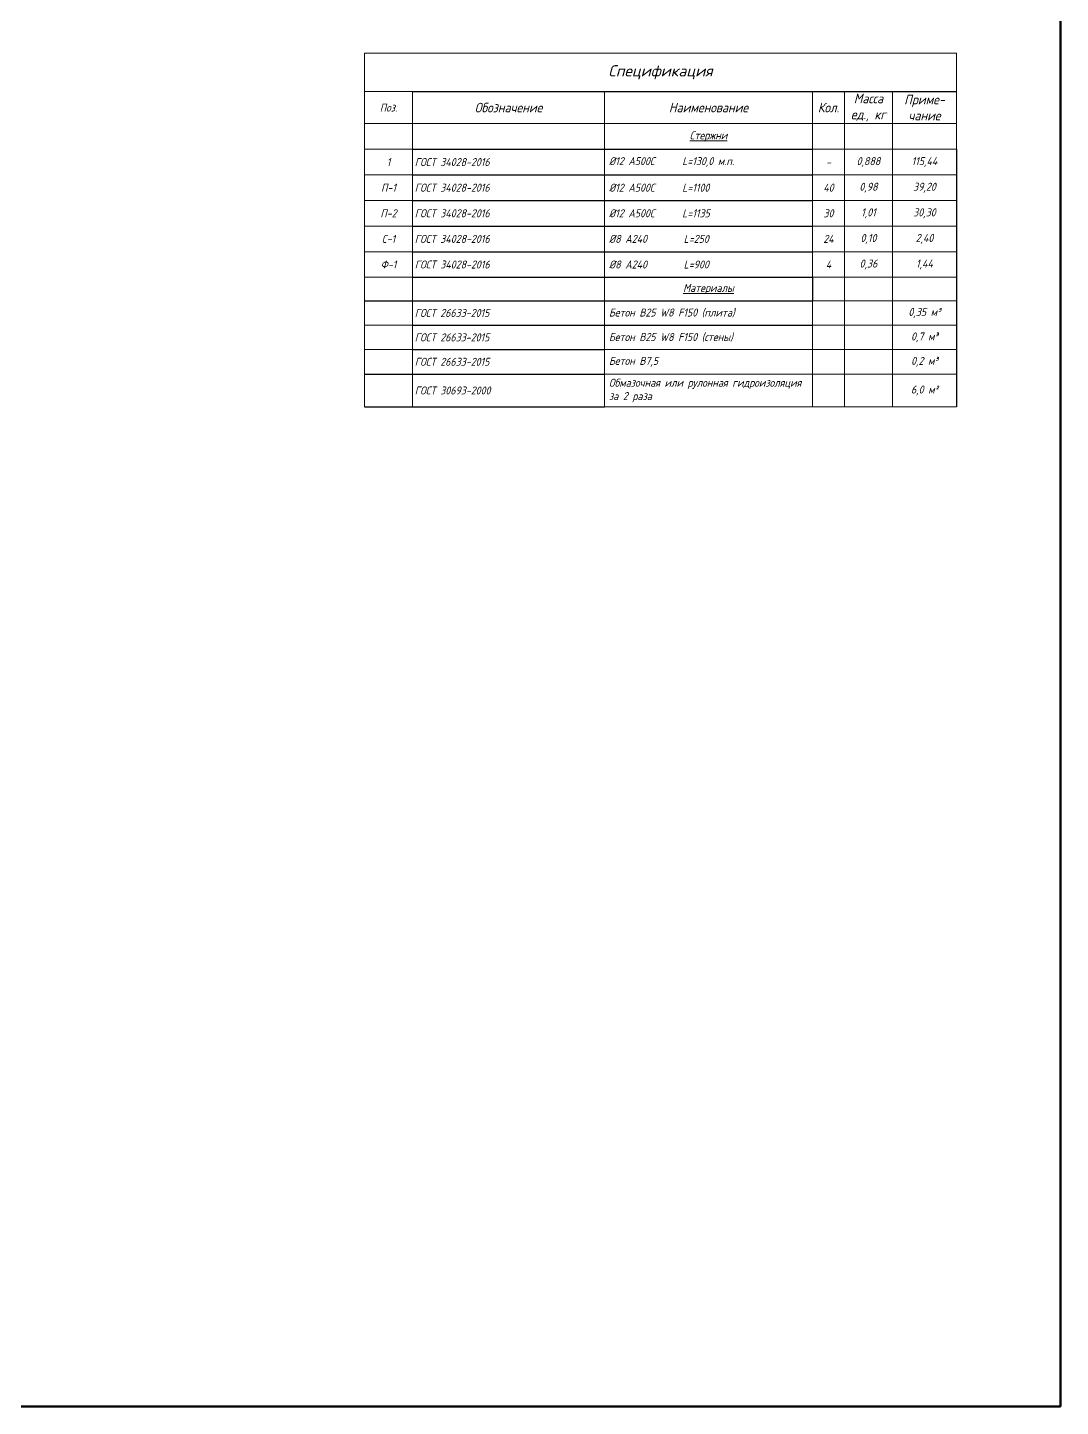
# Model space of a CAD drawing. Header units: millimetres. Extents: x 504091 to 2165846, y 135022 to 442887.
# Drawn here: x 1615269 to 1647549, y 202751 to 245822 of the extents above; entities that cross this region are included whole.
import ezdxf

# ---------------------------------------------------------------- set-up
doc = ezdxf.new("R2010")
doc.units = ezdxf.units.MM
doc.layers.get('Defpoints').update_dxf_attribs({"color": 255})
doc.layers.add('Размеры (линейные)', color=154, linetype='Continuous', lineweight=9)
doc.layers.add('Размеры КР', color=164, linetype='Continuous', lineweight=9)
doc.styles.add('GOST 2.304_new', font='isocpeur.ttf', dxfattribs={"width": 0.9, "oblique": 15})

# ---------------------------------------------------------------- blocks, each defined once
blk = doc.blocks.new('*T5086')
at = {"layer": 'Defpoints', "color": 8, "linetype": 'ByBlock', "lineweight": 0, "transparency": 16777216}
for p, q in [((0, 0), (18500, 0)), ((0, 0), (0, -1200)), ((18500, 0), (18500, -1200))]:
    blk.add_line(p, q, dxfattribs=at)
at = {"layer": 'Размеры (линейные)', "color": 0, "linetype": 'ByBlock', "transparency": 16777216}
for p, q in [((0, -1200), (1500, -1200)), ((0, -1200), (0, -11052)), ((1500, -1200), (1500, -11052)), ((7500, -1200), (7500, -11052)), ((14000, -1200), (14000, -7004)), ((15000, -1200), (15000, -11052)), ((16500, -1200), (16500, -11052)), ((18500, -1200), (18500, -3004)), ((0, -2204), (18500, -2204)), ((0, -3004), (1500, -3004)), ((14000, -3004), (18500, -3004)), ((0, -3804), (1500, -3804)), ((14000, -3804), (18500, -3804)), ((0, -4604), (1500, -4604)), ((14000, -4604), (18500, -4604)), ((0, -5404), (1500, -5404)), ((14000, -5404), (18500, -5404)), ((0, -6204), (1500, -6204)), ((14000, -6204), (18500, -6204)), ((0, -7004), (1500, -7004)), ((14000, -7004), (18500, -7004)), ((14000, -7736), (18500, -7736)), ((14000, -7736), (14000, -11052)), ((0, -8499), (1500, -8499)), ((14000, -8499), (18500, -8499)), ((0, -9262), (1500, -9262)), ((7500, -9262), (18500, -9262)), ((7500, -10025), (18500, -10025)), ((7500, -11052), (18500, -11052))]:
    blk.add_line(p, q, dxfattribs=at)
at = {"layer": 'Размеры (линейные)', "color": 0, "linetype": 'ByBlock', "lineweight": -2, "transparency": 16777216}
for p, q in [((1500, -1200), (18500, -1200)), ((1500, -3004), (14000, -3004)), ((18500, -3004), (18500, -11052)), ((1500, -3804), (14000, -3804)), ((1500, -4604), (14000, -4604)), ((1500, -5404), (14000, -5404)), ((1500, -6204), (14000, -6204)), ((1500, -7004), (14000, -7004)), ((14000, -7004), (14000, -7736)), ((0, -7736), (14000, -7736)), ((1500, -8499), (14000, -8499)), ((1500, -9262), (7500, -9262)), ((0, -10025), (7500, -10025)), ((0, -11052), (7500, -11052))]:
    blk.add_line(p, q, dxfattribs=at)
at = {"layer": 'Размеры (линейные)', "color": 0, "transparency": 16777216, "style": 'GOST 2.304_new'}
for s, insert, char_height, width, attachment_point in [('{\\W1;Спецификация }', (9250, -600), 350, 18220, 5), ('Масса\\Pед., кг', (15750, -1702), 300, 1220, 5), ('Поз.', (750, -1702), 250, 1220, 5), ('Обозначение', (4500, -1702), 300, 5720, 5), ('Наименование', (10750, -1702), 300, 6220, 5), ('Кол.', (14500, -1702), 300, 720, 5), ('Приме-\\Pчание', (17500, -1702), 300, 1720, 5), ('{\\LСтержни}', (10750, -2604), 250, 6220, 5), ('1', (750, -3404), 250, 1360, 5), ('ГОСТ 34028-2016', (1570, -3404), 250, 5860, 4), ('%%C12 А500С      L=130,0 м.п.', (7640, -3404), 250, 6220, 4), ('-', (14500, -3404), 250, 860, 5), ('0,888', (15750, -3404), 250, 1360, 5), ('115,44', (17500, -3404), 250, 1860, 5), ('П-1', (750, -4204), 250, 1360, 5), ('ГОСТ 34028-2016', (1570, -4204), 250, 5860, 4), ('%%C12 А500С      L=1100', (7640, -4204), 250, 6220, 4), ('40', (14500, -4204), 250, 860, 5), ('0,98', (15750, -4204), 250, 1360, 5), ('39,20', (17500, -4204), 250, 1860, 5), ('П-2', (750, -5004), 250, 1360, 5), ('ГОСТ 34028-2016', (1570, -5004), 250, 5860, 4), ('%%C12 А500С      L=1135', (7640, -5004), 250, 6220, 4), ('30', (14500, -5004), 250, 860, 5), ('1,01', (15750, -5004), 250, 1360, 5), ('30,30', (17500, -5004), 250, 1860, 5), ('С-1', (750, -5804), 250, 1360, 5), ('ГОСТ 34028-2016', (1570, -5804), 250, 5860, 4), ('%%C8 А240        L=250', (7640, -5804), 250, 6220, 4), ('24', (14500, -5804), 250, 860, 5), ('0,10', (15750, -5804), 250, 1360, 5), ('2,40', (17500, -5804), 250, 1860, 5), ('0,36', (15750, -6604), 250, 1360, 5), ('1,44', (17500, -6604), 250, 1860, 5), ('Ф-1', (750, -6604), 250, 1360, 5), ('ГОСТ 34028-2016', (1570, -6604), 250, 5860, 4), ('%%C8 А240        L=900', (7640, -6604), 250, 6220, 4), ('4', (14500, -6604), 250, 860, 5), ('{\\LМатериалы}', (10750, -7370), 250, 6220, 5), ('ГОСТ 26633-2015', (1570, -8117), 250, 5860, 4), ('Бетон В25 W8 F150 (плита)', (7640, -8117), 250, 6220, 4), ('0,35 м³', (17500, -8117), 250, 1860, 5), ('ГОСТ 26633-2015', (1570, -8880), 250, 5860, 4), ('Бетон В25 W8 F150 (стены)', (7640, -8880), 250, 6220, 4), ('0,7 м³', (17500, -8880), 250, 1860, 5), ('ГОСТ 26633-2015', (1570, -9643), 250, 5860, 4), ('Бетон В7,5', (7640, -9643), 250, 6220, 4), ('0,2 м³', (17500, -9643), 250, 1860, 5), ('{\\C256;Обмазочная или рулонная гидроизоляция за 2 раза}', (7640, -10539), 250, 6220, 4), ('ГОСТ 30693-2000', (1570, -10539), 250, 5860, 4), ('6,0 м²', (17500, -10539), 250, 1860, 5)]:
    blk.add_mtext(s, dxfattribs=dict(at, insert=insert, char_height=char_height, width=width, attachment_point=attachment_point))

msp = doc.modelspace()

# ---------------------------------------------------------------- linework, layer by layer
at = {"layer": 'Размеры КР', "lineweight": 60}
msp.add_lwpolyline([(1582988.7677, 282473.5457), (1647549.3544, 282473.5457), (1647549.3544, 202751.1477), (1582988.7677, 202751.1477)], close=True, dxfattribs=at)

# ---------------------------------------------------------------- block references
msp.add_blockref('*T5086', (1625799.3618, 245025.1927))

doc.saveas('drawing.dxf')
